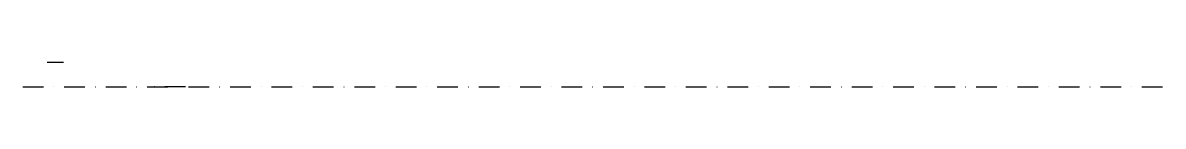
# Model space of a CAD drawing. Header units: millimetres. Extents: x 95 to 796, y 181 to 196.
import ezdxf

# ---------------------------------------------------------------- set-up
doc = ezdxf.new("R2010")
doc.units = ezdxf.units.MM
doc.linetypes.add('DASHDOT', pattern=[25.4, 12.7, -6.35, 0, -6.35])
doc.layers.add('AXE', color=1, linetype='DASHDOT')

msp = doc.modelspace()

# ---------------------------------------------------------------- linework, layer by layer
at = {"layer": 'AXE'}
for p, q in [((109.59, 196.07), (119.59, 196.07)), ((94.59, 181.07), (796.2, 181.07))]:
    msp.add_line(p, q, dxfattribs=at)
at = {"layer": 'AXE', "extrusion": (0, -1, 0)}
msp.add_line((194.59, 181.07), (174.59, 181.07), dxfattribs=at)

doc.saveas('drawing.dxf')
